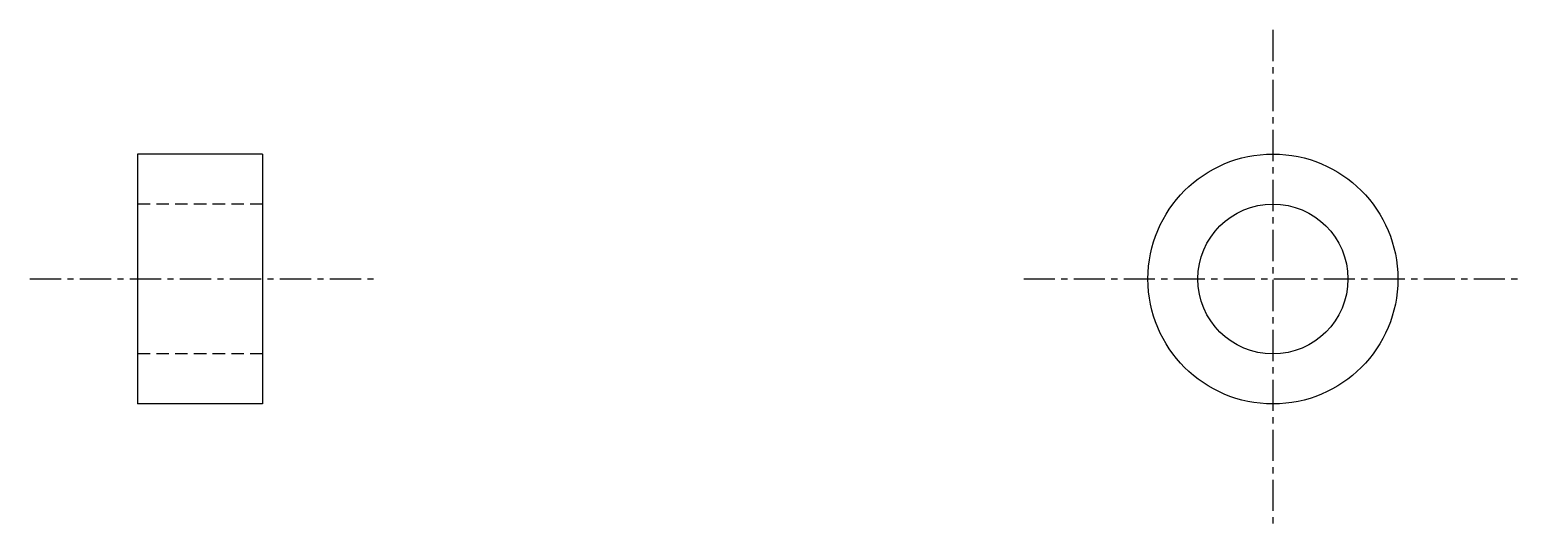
# Model space of a CAD drawing. Extents: x 10 to 168, y 10 to 116.
# Drawn here: x 108.5 to 168.2, y 95.9 to 115.8 of the extents above; entities outside this region: 2.
import ezdxf

# ---------------------------------------------------------------- set-up
doc = ezdxf.new("R2010")
doc.units = 0
doc.linetypes.add('CENTER', pattern=[2, 1.25, -0.25, 0.25, -0.25])
doc.linetypes.add('DASHED', pattern=[0.75, 0.5, -0.25])
doc.layers.get('0').update_dxf_attribs({"linetype": 'CONTINUOUS'})
doc.layers.add('CENTER', color=1, linetype='CENTER')

msp = doc.modelspace()

# ---------------------------------------------------------------- linework, layer by layer
at = {"color": 7, "linetype": 'CONTINUOUS'}
for p, q in [((112.823, 110.822), (112.823, 100.822)), ((117.823, 110.822), (112.823, 110.822)), ((117.823, 110.822), (117.823, 100.822)), ((117.823, 100.822), (112.823, 100.822))]:
    msp.add_line(p, q, dxfattribs=at)
at = {"color": 3, "linetype": 'DASHED'}
for p, q in [((117.823, 108.822), (112.823, 108.822)), ((117.823, 102.822), (112.823, 102.822))]:
    msp.add_line(p, q, dxfattribs=at)
for p, q in [((112.823, 108.322), (112.823, 108.322)), ((112.823, 105.822), (112.823, 105.822))]:
    msp.add_line(p, q)
at = {"color": 7, "linetype": 'CONTINUOUS'}
for radius in [5, 3]:
    msp.add_circle((158.239, 105.822), radius, dxfattribs=at)
at = {"layer": 'CENTER', "color": 1, "linetype": 'CENTER'}
for p, q in [((158.239, 115.791), (158.239, 95.853)), ((108.513, 105.822), (122.457, 105.822)), ((148.27, 105.822), (168.208, 105.822))]:
    msp.add_line(p, q, dxfattribs=at)

# ---------------------------------------------------------------- texts
for s, p in [('LBS5-5', (10, 25)), ('LBS05', (10, 10))]:
    msp.add_text(s, height=4).set_placement(p)

doc.saveas('drawing.dxf')
